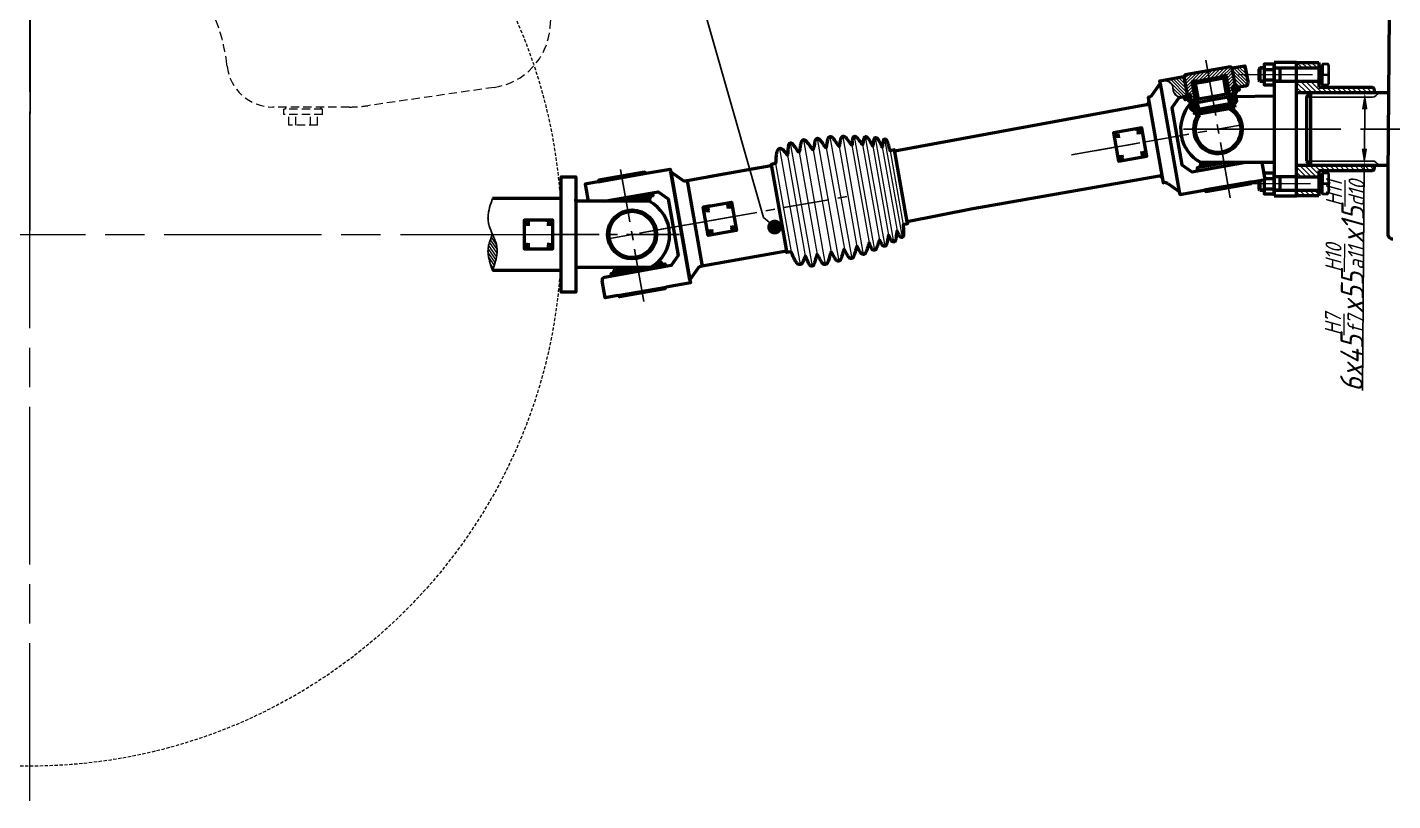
# Model space of a CAD drawing. Header units: millimetres. Extents: x 152 to 1341, y 163 to 1004.
# Drawn here: x 336.5 to 544.6, y 513 to 630.9 of the extents above; entities that cross this region are included whole.
import ezdxf

# ---------------------------------------------------------------- set-up
doc = ezdxf.new("R2010")
doc.units = ezdxf.units.MM
for name, pattern in [('ACAD_ISO08W100', [36, 24, -3, 6, -3]), ('HIDDEN', [1.905, 1.27, -0.635]), ('HIDDENX2', [0.75, 0.5, -0.25])]:
    doc.linetypes.add(name, pattern=pattern)
doc.layers.get('Defpoints').update_dxf_attribs({"lineweight": 35})
for name, color, linetype, lineweight in [('中心线', 1, 'ACAD_ISO08W100', 35), ('剖面线', 6, 'Continuous', 35), ('尺寸', 4, 'Continuous', 25), ('粗实线', 7, 'Continuous', 50), ('细实线', 7, 'Continuous', 20), ('虚线', 8, 'HIDDENX2', 35)]:
    doc.layers.add(name, color=color, linetype=linetype, lineweight=lineweight)
doc.layers.add('尺寸标注', color=4, linetype='Continuous')
doc.styles.get("Standard").update_dxf_attribs({"font": 'arial.ttf'})
doc.styles.add('工程字-35', font='gbeitc.shx', dxfattribs={"height": 3.5, "bigfont": 'gbcbig.shx'})
doc.dimstyles.new('ISO-25', dxfattribs={"dimtxt": 2.5, "dimasz": 2.5, "dimexe": 1.25, "dimexo": 0.625, "dimtad": 1, "dimtxsty": 'Standard', "dimcen": 2.5, "dimadec": 0, "dimazin": 0, "dimtfac": 1, "dimtmove": 0, "dimatfit": 3, "dimfxl": 1, "dimarcsym": 0})
pattern_1 = [(135, (-244.8908, 404.60866), (-0.24695704, -0.24695704), [])]
pattern_2 = [(45, (-244.8908, 404.60866), (-0.098782817, 0.098782817), [])]

# ---------------------------------------------------------------- blocks, each defined once
blk = doc.blocks.new('*D10')
at = {"layer": 'Defpoints', "color": 0, "transparency": 16777216}
for p in [(1172.6, 894.88), (336.93, 599.31), (1172.43, 598.81)]:
    blk.add_point(p, dxfattribs=at)
at = {"layer": '尺寸', "color": 0, "lineweight": -2, "transparency": 16777216}
for p, q in [((336.93, 599.93), (337.1, 896.63)), ((339.6, 895.38), (1170.1, 894.88)), ((1172.43, 599.43), (1172.6, 896.13))]:
    blk.add_line(p, q, dxfattribs=at)
at = {"layer": '尺寸', "color": 0, "transparency": 16777216}
for points in [[(339.6, 895.79), (339.6, 894.96), (337.1, 895.38)], [(1170.1, 895.3), (1170.1, 894.46), (1172.6, 894.88)]]:
    blk.add_solid(points, dxfattribs=at)
at = {"layer": '尺寸', "color": 0, "lineweight": 20, "transparency": 16777216, "insert": (754.85, 897), "char_height": 2.5, "attachment_point": 5, "rotation": 359.9657}
blk.add_mtext('{\\Fgbeitc,gbcbig|c134;4178}', dxfattribs=at)
blk = doc.blocks.new('*D8')
at = {"layer": 'Defpoints', "color": 0, "transparency": 16777216}
for p in [(543.99, 620.86), (540.31, 609.89), (543.9, 609.86)]:
    blk.add_point(p, dxfattribs=at)
at = {"layer": '尺寸标注', "color": 0, "lineweight": -2, "transparency": 16777216}
for p, q in [((543.36, 620.86), (539.14, 620.89)), ((540.37, 618.38), (540.32, 612.39)), ((543.28, 609.87), (539.06, 609.9)), ((540.31, 609.89), (540.04, 575.51))]:
    blk.add_line(p, q, dxfattribs=at)
at = {"layer": '尺寸标注', "color": 0, "transparency": 16777216}
for points in [[(539.95, 618.39), (540.79, 618.38), (540.39, 620.88)], [(539.91, 612.39), (540.74, 612.38), (540.31, 609.89)]]:
    blk.add_solid(points, dxfattribs=at)
at = {"layer": '尺寸标注', "color": 0, "lineweight": 20, "transparency": 16777216, "insert": (537.29, 591.47), "char_height": 3.5, "width": 2.8632, "attachment_point": 5, "rotation": 89.5649, "style": '工程字-35'}
blk.add_mtext('6x45{\\H0.7x;\\SH7/f7;}x55{\\H0.7x;\\SH10/a11;}x15{\\H0.7x;\\SH11/d10;}', dxfattribs=at)

msp = doc.modelspace()

# ---------------------------------------------------------------- hatches: boundary and pattern name
at = {"layer": '剖面线', "lineweight": 20}
h = msp.add_hatch(dxfattribs=at)
h.set_pattern_fill('ANSI31', color=256, scale=0.11)
h.set_pattern_definition([(45, (-244.8908, 404.60866), (-0.24695704, 0.24695704), [])])
h.paths.add_polyline_path([(516.451, 624.241), (519.918, 624.855), (520.172, 624.678), (520.67, 621.859), (520.234, 621.782), (520.349, 621.131), (520.785, 621.208), (520.824, 620.992), (520.642, 620.737), (519.884, 620.603, -0.4019211), (519.759, 620.699), (519.664, 621.236), (519.664, 621.236), (519.299, 623.292), (519.261, 623.508), (518.719, 623.412), (518.738, 623.307), (516.682, 622.943), (516.681, 622.942)])
h.paths.add_polyline_path([(515.211, 624.024), (516.449, 624.241), (516.679, 622.942), (515.674, 622.764)])
h.paths.add_polyline_path([(513.049, 623.644), (515.211, 624.024), (515.674, 622.764), (514.621, 622.578), (514.602, 622.688), (514.06, 622.593), (514.098, 622.377), (514.118, 622.267), (514.118, 622.267), (514.203, 621.784)])
h.paths.add_polyline_path([(512.809, 623.379), (512.986, 623.633), (513.049, 623.644), (514.203, 621.784), (514.501, 620.1), (514.559, 619.779, -0.4123383), (514.463, 619.649), (513.71, 619.515), (513.456, 619.693), (513.417, 619.911), (513.849, 619.985), (513.775, 620.421), (513.777, 620.421), (513.739, 620.637), (513.303, 620.56)])
h = msp.add_hatch(dxfattribs=at)
h.set_pattern_fill('ANSI31', color=256, scale=0.11, angle=90)
h.set_pattern_definition(pattern_1)
h.paths.add_polyline_path([(520.172, 624.678), (522.123, 625.018), (522.583, 622.42, -0.4100198), (522.22, 621.911), (521.14, 621.718), (521.14, 621.72), (520.709, 621.644)])
h = msp.add_hatch(dxfattribs=at)
h.set_pattern_fill('ANSI31', color=256, scale=0.169283, angle=90)
h.set_pattern_definition([(135, (-365.61495, 576.30623), (-0.38005085, -0.38005085), [])])
h.paths.add_polyline_path([(533.366, 625.514), (529.981, 625.514), (529.981, 624.668), (533.366, 624.668)])
h.paths.add_polyline_path([(541.831, 621.382, 0.4142136), (541.492, 621.721), (533.366, 621.721), (533.366, 622.637), (529.981, 622.637), (529.981, 620.858), (541.831, 620.858)])
h.paths.add_polyline_path([(533.366, 609.013), (541.492, 609.013, 0.4142136), (541.831, 609.351), (541.831, 609.857), (532.639, 609.857), (529.981, 609.857), (529.981, 608.078), (533.366, 608.078)])
h.paths.add_polyline_path([(533.366, 606.047), (529.981, 606.047), (529.981, 605.201), (533.366, 605.201)])
h = msp.add_hatch(dxfattribs=at)
h.set_pattern_fill('ANSI31', color=256, scale=0.11, angle=90)
h.set_pattern_definition(pattern_1)
h.paths.add_polyline_path([(512.809, 623.379), (513.303, 620.56), (513.303, 620.56), (513.337, 620.365), (513.311, 620.339), (512.91, 620.268), (512.91, 620.265), (512.489, 620.192), (511.191, 621.26), (511.179, 621.337), (511.146, 621.596), (511.126, 621.72), (511.102, 621.84), (511.069, 621.955), (511.021, 622.061), (510.963, 622.161), (510.891, 622.247), (510.81, 622.329), (510.719, 622.406), (510.618, 622.473), (510.508, 622.535), (510.393, 622.593), (510.273, 622.645), (510.024, 622.746), (509.764, 622.84)])
h.paths.add_polyline_path([(511.356, 620.761), (511.299, 620.862), (511.256, 620.972), (511.222, 621.087), (511.198, 621.212), (511.191, 621.26), (512.489, 620.192), (512.294, 620.158), (512.047, 620.268), (511.927, 620.32), (511.812, 620.383), (511.702, 620.445), (511.601, 620.512), (511.505, 620.589), (511.424, 620.67)])
h = msp.add_hatch(dxfattribs=at)
h.set_pattern_fill('ANSI31', color=256, scale=0.044)
h.set_pattern_definition(pattern_2)
h.paths.add_polyline_path([(512.924, 620.268), (513, 619.839), (513.849, 619.985), (513.775, 620.421)])
h = msp.add_hatch(dxfattribs=at)
h.set_pattern_fill('ANSI31', color=256, scale=0.044)
h.set_pattern_definition(pattern_2)
h.paths.add_polyline_path([(520.272, 621.567), (520.545, 621.615), (520.548, 621.613), (521.14, 621.718), (521.217, 621.284), (520.349, 621.131)])
h = msp.add_hatch(dxfattribs=at)
h.set_pattern_fill('ANSI31', color=256, scale=0.11, angle=80)
h.set_pattern_definition([(125, (-195.1753, 511.8149), (-0.28608885, -0.20032157), [])])
h.paths.add_polyline_path([(406.773, 596.264), (406.796, 596.09), (406.829, 595.914), (406.899, 595.566), (406.987, 595.214), (407.091, 594.865), (407.199, 594.51), (407.44, 593.805), (407.681, 594.512), (407.792, 594.863), (407.893, 595.215), (407.979, 595.565), (408.055, 595.912), (408.107, 596.263), (408.123, 596.435), (408.134, 596.608), (408.14, 596.783), (408.136, 596.954), (408.128, 597.126), (408.113, 597.294), (408.085, 597.464), (408.052, 597.635), (408.013, 597.803), (407.965, 597.972), (407.912, 598.137), (407.854, 598.308), (407.728, 598.642), (407.587, 598.973), (407.441, 599.306), (407.295, 598.971), (407.154, 598.641), (407.027, 598.308), (406.968, 598.138), (406.914, 597.972), (406.864, 597.801), (406.825, 597.633), (406.795, 597.463), (406.77, 597.292), (406.75, 597.125), (406.744, 596.951), (406.738, 596.782), (406.755, 596.438)])

# ---------------------------------------------------------------- linework, layer by layer
at = {"layer": '中心线', "lineweight": 20}
for p, q in [((336.926, 513.045), (336.926, 687.402)), ((521.114, 623.652), (532.411, 623.652)), ((521.195, 607.06), (532.129, 607.06)), ((249.38, 599.305), (421.341, 599.305))]:
    msp.add_line(p, q, dxfattribs=at)
at = {"layer": '中心线', "lineweight": 25}
for points in [[(516.169, 625.838), (517.655, 617.425)], [(514.257, 622.741), (514.774, 619.808)], [(519.026, 623.585), (519.544, 620.646)], [(517.895, 616.049), (518.139, 614.674)], [(513.561, 614.573), (506.683, 613.36)], [(512.742, 615.359), (651.081, 615.359)], [(516.313, 615.057), (514.937, 614.817)], [(521.701, 616.011), (517.689, 615.302)], [(521.936, 615.359), (523.331, 615.359)], [(502.556, 612.632), (495.677, 611.419)], [(506.103, 613.267), (499.225, 612.055)], [(505.307, 613.121), (503.931, 612.876)], [(518.384, 613.298), (519.865, 604.885)], [(426.955, 609.189), (428.359, 601.208)], [(458.7, 604.6), (451.821, 603.388)], [(461.451, 605.085), (460.075, 604.84)], [(444.468, 602.085), (437.589, 600.873)], [(447.694, 602.659), (440.815, 601.446)], [(442.783, 601.793), (441.407, 601.548)], [(450.445, 603.143), (449.069, 602.904)], [(429.026, 599.367), (425.013, 598.658)], [(428.604, 599.832), (428.848, 598.457)], [(436.688, 600.718), (429.809, 599.505)], [(431.777, 599.852), (430.401, 599.607)], [(440.032, 601.304), (433.153, 600.091)], [(439.439, 601.202), (438.064, 600.962)], [(423.666, 599.305), (416.682, 599.305)], [(426.461, 599.305), (425.066, 599.305)], [(435.928, 599.305), (427.861, 599.305)], [(429.088, 597.081), (430.497, 589.095)]]:
    msp.add_lwpolyline(points, dxfattribs=at)
at = {"layer": '剖面线', "lineweight": 25}
for points in [[(517.197, 624.373), (517.195, 624.376)], [(518.036, 624.522), (518.034, 624.524)], [(519.295, 624.745), (519.295, 624.745)], [(522.126, 625.002), (522.128, 625.004)], [(512.819, 623.321), (512.818, 623.321)], [(512.924, 622.722), (512.924, 622.722)], [(513.418, 623.709), (513.418, 623.709)], [(514.258, 623.856), (514.257, 623.858)], [(514.976, 622.641), (514.975, 622.641)], [(515.518, 624.078), (515.517, 624.079)], [(515.814, 622.789), (515.814, 622.789)], [(516.356, 624.227), (516.358, 624.225)], [(516.472, 624.112), (516.475, 624.109)], [(516.581, 623.508), (516.578, 623.512)], [(517.496, 623.087), (517.497, 623.086)], [(517.914, 623.158), (517.912, 623.16)], [(518.336, 623.235), (518.335, 623.235)], [(520.311, 623.882), (520.312, 623.884)], [(520.416, 623.292), (520.417, 623.293)], [(522.333, 623.829), (522.334, 623.829)], [(513.135, 621.519), (513.135, 621.519)], [(513.557, 620.603), (513.555, 620.605)], [(513.783, 620.377), (513.782, 620.378)], [(514.175, 621.965), (514.17, 621.97)], [(514.281, 621.365), (514.276, 621.37)], [(514.386, 620.766), (514.382, 620.77)], [(519.28, 620.872), (519.366, 620.958)], [(519.515, 620.714), (519.529, 620.728), (519.716, 620.915)], [(519.597, 620.397), (519.812, 620.618)], [(519.626, 621.451), (519.625, 621.452)], [(519.649, 620.057), (519.855, 620.263)], [(519.732, 620.852), (519.731, 620.853)], [(519.913, 620.273), (520.105, 620.086)], [(519.966, 620.618), (519.966, 620.618)], [(519.99, 620.397), (520.263, 620.67)], [(520.061, 620.076), (520.335, 620.349)], [(520.248, 620.335), (520.546, 620.038)], [(520.272, 621.787), (520.271, 621.789)], [(520.335, 619.951), (520.526, 620.143), (520.713, 620.335)], [(520.383, 620.69), (520.381, 620.691)], [(520.435, 620.45), (520.651, 620.666)], [(520.548, 621.613), (520.546, 621.615)], [(520.594, 621.174), (520.594, 621.174)], [(520.622, 622.118), (520.624, 622.12)], [(521.207, 621.351), (521.204, 621.354)], [(513.706, 619.96), (513.705, 619.961)], [(513.748, 619.295), (514.026, 619.573)], [(513.868, 618.624), (514.06, 618.81), (514.247, 619.002)], [(513.974, 618.331), (514.118, 618.475), (514.309, 618.667)], [(514.017, 619.06), (514.285, 618.787)], [(514.098, 618.58), (514.29, 618.389), (514.482, 618.197)], [(514.228, 618.154), (514.161, 618.221)], [(514.204, 619.266), (514.391, 619.079)], [(514.947, 620.1), (514.76, 619.908), (514.233, 619.386)], [(514.309, 619.06), (514.578, 619.333)], [(514.491, 620.167), (514.489, 620.17)], [(514.539, 619.328), (514.932, 618.935)], [(514.851, 618.125), (514.544, 618.432)], [(514.712, 619.467), (514.813, 619.568)], [(514.712, 619.074), (514.875, 619.237)], [(514.745, 618.71), (514.937, 618.902)], [(514.745, 618.724), (514.774, 618.695)], [(519.63, 620.162), (519.841, 619.951)], [(519.707, 619.721), (519.841, 619.855)], [(519.712, 619.683), (519.812, 619.587)], [(520.296, 618.902), (520.028, 619.175)], [(520.292, 619.204), (520.085, 619.41)], [(520.526, 619.266), (520.335, 619.453)], [(520.359, 619.832), (520.627, 619.558)], [(520.392, 619.616), (520.584, 619.808), (520.776, 619.999)], [(520.651, 619.438), (520.589, 619.501)], [(514.765, 617.914), (514.64, 618.039)], [(438.765, 607.787), (438.763, 607.788)], [(443.802, 608.675), (443.801, 608.675)], [(444.645, 608.823), (444.645, 608.824)], [(445.485, 608.971), (445.484, 608.972)], [(445.663, 609.001), (445.662, 609.002)], [(446.324, 609.119), (446.323, 609.121)], [(437.086, 607.49), (437.086, 607.491)], [(437.926, 607.638), (437.924, 607.64)], [(407.758, 598.563), (407.758, 598.563)], [(407.882, 598.224), (407.883, 598.225)], [(408.077, 597.508), (408.078, 597.509)], [(406.743, 597), (406.746, 597.002)], [(406.746, 596.576), (406.748, 596.578)], [(406.933, 595.428), (406.933, 595.429)], [(407.903, 595.255), (407.905, 595.257)], [(408.023, 595.765), (408.024, 595.766)], [(408.128, 597.118), (408.132, 597.12)], [(408.137, 596.698), (408.14, 596.7)], [(443.442, 595.205), (443.441, 595.206)], [(444.281, 595.354), (444.28, 595.355)], [(445.12, 595.502), (445.119, 595.503)], [(407.133, 594.716), (407.136, 594.718)], [(407.747, 594.72), (407.747, 594.72)]]:
    msp.add_lwpolyline(points, dxfattribs=at)
at = {"layer": '尺寸', "lineweight": 25}
msp.add_lwpolyline([(449.583, 601.16), (448.715, 601.89), (379.539, 844.293), (372.296, 844.293)], dxfattribs=at)
at = {"layer": '尺寸', "lineweight": 0, "transparency": 33554559}
for points in [[(450.057, 601.496), (450.431, 600.43), (449.8, 601.357)], [(450.353, 601.555), (450.057, 601.496), (450.431, 600.43)], [(450.431, 600.43), (450.629, 601.555), (450.353, 601.555)], [(450.925, 601.456), (450.431, 600.43), (450.629, 601.555)], [(451.162, 601.298), (450.925, 601.456), (450.431, 600.43)], [(450.431, 600.43), (449.326, 600.627), (449.307, 600.331)], [(449.307, 600.331), (449.366, 600.055), (450.431, 600.43)], [(449.405, 600.904), (450.431, 600.43), (449.326, 600.627)], [(449.366, 600.055), (450.431, 600.43), (449.504, 599.779)], [(449.583, 601.16), (449.405, 600.904), (450.431, 600.43)], [(450.431, 600.43), (449.504, 599.779), (449.701, 599.562)], [(450.431, 600.43), (449.8, 601.357), (449.583, 601.16)], [(449.701, 599.562), (449.958, 599.404), (450.431, 600.43)], [(449.958, 599.404), (450.431, 600.43), (450.234, 599.325)], [(450.431, 600.43), (450.234, 599.325), (450.53, 599.305)], [(450.431, 600.43), (451.359, 601.081), (451.162, 601.298)], [(451.497, 600.825), (450.431, 600.43), (451.359, 601.081)], [(451.576, 600.529), (451.497, 600.825), (450.431, 600.43)], [(450.431, 600.43), (451.556, 600.233), (451.576, 600.529)], [(451.3, 599.7), (451.458, 599.956), (450.431, 600.43)], [(451.458, 599.956), (450.431, 600.43), (451.556, 600.233)], [(450.53, 599.305), (450.826, 599.364), (450.431, 600.43)], [(450.826, 599.364), (450.431, 600.43), (451.083, 599.502)], [(450.431, 600.43), (451.083, 599.502), (451.3, 599.7)]]:
    msp.add_solid(points, dxfattribs=at)
at = {"layer": '粗实线', "lineweight": 50}
for p, q in [((524.394, 624.668), (524.225, 624.499)), ((524.225, 624.499), (524.225, 622.806)), ((525.023, 624.668), (524.394, 624.668)), ((524.394, 624.668), (524.394, 622.637)), ((526.595, 625.514), (526.595, 609.051)), ((529.981, 625.514), (526.595, 625.514)), ((526.595, 624.668), (529.981, 624.668)), ((526.595, 624.668), (526.595, 622.637)), ((527.441, 624.668), (527.441, 622.637)), ((529.981, 605.201), (529.981, 625.514)), ((529.981, 625.514), (533.366, 625.514)), ((529.981, 624.668), (533.366, 624.668)), ((533.366, 625.514), (533.366, 621.721)), ((524.394, 622.637), (524.225, 622.806)), ((524.394, 622.637), (525.023, 622.637)), ((526.595, 622.637), (529.981, 622.637)), ((529.981, 622.637), (533.366, 622.637)), ((533.804, 622.225), (533.804, 622.343)), ((533.804, 622.225), (533.804, 622.343)), ((522.223, 621.912), (521.14, 621.721)), ((541.831, 620.858), (529.981, 620.858)), ((533.366, 621.721), (541.492, 621.721)), ((533.901, 622.225), (533.804, 622.225)), ((533.901, 622.225), (533.804, 622.225)), ((541.831, 621.382), (541.831, 620.858)), ((514.496, 617.598), (520.57, 618.633)), ((529.981, 609.857), (541.831, 609.857)), ((541.831, 609.857), (541.831, 609.351)), ((526.595, 609.051), (526.595, 605.201)), ((529.981, 608.078), (526.595, 608.078)), ((526.595, 608.078), (526.595, 606.047)), ((527.441, 608.078), (527.441, 606.047)), ((529.981, 608.078), (533.366, 608.078)), ((533.366, 609.013), (533.366, 605.201)), ((541.492, 609.013), (533.366, 609.013)), ((524.225, 607.52), (524.225, 606.216)), ((524.394, 606.047), (524.225, 606.216)), ((524.394, 607.55), (524.394, 606.047)), ((524.394, 606.047), (525.023, 606.047)), ((526.595, 606.047), (529.981, 606.047)), ((529.981, 606.047), (533.366, 606.047)), ((533.804, 605.635), (533.804, 605.753)), ((533.804, 605.635), (533.804, 605.753)), ((533.901, 605.635), (533.804, 605.635)), ((533.901, 605.635), (533.804, 605.635)), ((526.595, 605.201), (529.981, 605.201)), ((533.366, 605.201), (529.981, 605.201))]:
    msp.add_line(p, q, dxfattribs=at)
for points in [[(544.077, 632.814), (543.891, 608.303)], [(521.14, 621.72), (521.217, 621.284), (520.349, 621.131), (520.234, 621.782), (520.67, 621.859), (520.709, 621.643), (520.172, 624.678), (519.918, 624.855), (516.452, 624.242), (512.986, 623.633), (512.809, 623.379), (513.341, 620.344), (513.303, 620.56), (513.739, 620.637)], [(520.172, 624.678), (522.123, 625.018), (522.583, 622.42)], [(526.595, 623.652), (526.595, 625.224), (525.023, 625.224), (525.023, 622.08), (526.595, 622.08), (526.595, 625.224)], [(525.023, 625.224), (525.023, 624.44), (526.595, 624.44)], [(507.982, 620.555), (509.199, 622.295), (509.123, 622.727), (512.809, 623.379)], [(509.199, 622.295), (512.104, 605.83)], [(514.554, 622.343), (514.932, 620.177), (514.554, 622.343), (514.118, 622.267), (514.501, 620.1)], [(518.629, 623.287), (518.887, 623.11), (516.72, 622.727), (514.554, 622.343), (514.731, 622.597), (514.554, 622.343), (516.72, 622.727)], [(519.227, 621.159), (519.664, 621.236), (519.299, 623.292), (519.261, 623.508), (518.719, 623.412), (518.738, 623.307), (516.682, 622.943), (514.621, 622.578), (516.682, 622.943)], [(518.887, 623.11), (519.266, 620.944), (518.887, 623.11), (519.318, 623.187)], [(525.023, 622.868), (526.595, 622.868)], [(507.411, 620.191), (507.34, 620.177), (509.631, 607.181), (509.707, 607.191)], [(513.341, 620.344), (513.303, 620.56), (513.739, 620.637), (513.849, 619.985), (512.986, 619.836), (512.91, 620.268), (513.777, 620.421), (513.739, 620.637), (513.777, 620.421), (512.924, 620.268), (512.042, 620.114), (510.973, 618.585), (511.735, 614.252), (512.497, 609.919), (514.026, 608.85), (522.262, 610.302)], [(513.001, 619.836), (512.924, 620.268), (512.962, 620.052)], [(514.506, 619.098), (514.242, 619.05), (514.352, 618.398), (514.247, 618.379), (514.137, 618.36), (513.983, 619.228), (514.851, 619.381), (515.024, 618.408), (517.406, 618.825), (519.788, 619.247), (519.616, 620.22), (520.483, 620.373), (520.637, 619.51), (520.675, 619.29), (520.349, 619.232)], [(514.559, 619.779), (514.424, 620.536)], [(514.463, 620.32), (514.894, 620.392)], [(514.827, 620.157), (514.932, 620.177), (514.611, 620.119)], [(514.865, 619.942), (514.971, 619.961), (514.932, 620.177)], [(519.376, 620.963), (519.266, 620.944), (519.592, 621.001)], [(519.414, 620.742), (519.304, 620.723), (519.266, 620.944)], [(519.577, 620.44), (519.539, 620.656)], [(520.067, 620.076), (520.306, 620.119), (520.421, 619.472), (520.526, 619.491), (520.637, 619.51), (520.483, 620.373), (519.616, 620.22), (519.654, 620.004)], [(519.76, 620.694), (519.625, 621.452)], [(519.707, 620.349), (520.359, 620.464)], [(520.661, 620.627), (520.68, 620.522), (520.852, 619.544), (520.699, 620.412), (520.852, 619.544), (519.769, 619.356)], [(521.217, 621.284), (521.14, 621.72), (520.272, 621.567), (520.234, 621.782)], [(520.785, 621.208), (520.824, 620.992), (520.642, 620.737)], [(520.713, 620.335), (526.595, 620.421)], [(543.987, 620.858), (532.136, 620.858)], [(507.105, 619.029), (468.75, 611.992)], [(513.418, 619.908), (513.456, 619.693), (513.71, 619.515)], [(513.729, 619.405), (513.748, 619.299), (513.921, 618.322), (513.768, 619.189), (513.921, 618.322), (514.678, 618.456)], [(513.921, 618.322), (515.004, 618.513), (515.024, 618.408), (514.808, 618.369), (514.884, 617.933)], [(514.501, 618.202), (514.175, 618.144), (514.137, 618.36), (513.983, 619.228), (514.851, 619.381), (514.889, 619.165)], [(514.726, 619.472), (514.074, 619.357)], [(514.496, 617.598), (514.448, 617.857), (517.483, 618.393), (520.517, 618.93), (520.57, 618.633)], [(514.63, 618.115), (514.669, 617.895)], [(514.966, 618.734), (514.75, 618.695), (514.726, 618.83)], [(514.813, 619.597), (514.774, 619.812)], [(519.72, 619.565), (519.941, 619.603), (519.914, 619.752)], [(519.769, 619.357), (519.788, 619.247), (520.004, 619.285), (520.081, 618.854)], [(520.263, 619.108), (520.301, 618.892)], [(470.646, 601.221), (468.718, 612.174), (468.028, 612.054), (468.009, 612.126), (467.989, 612.189), (467.956, 612.323), (467.884, 612.582), (467.812, 612.826), (467.779, 612.941), (467.745, 613.047), (467.711, 613.152), (467.678, 613.248), (467.644, 613.339), (467.616, 613.421), (467.582, 613.497), (467.548, 613.564), (467.515, 613.627), (467.472, 613.689), (467.448, 613.718), (467.409, 613.747), (467.366, 613.775), (467.338, 613.79), (467.299, 613.799), (467.266, 613.804), (467.222, 613.804), (467.184, 613.794), (467.146, 613.78), (467.112, 613.766), (467.083, 613.747), (467.045, 613.703), (467.016, 613.66), (466.997, 613.622), (466.968, 613.55), (466.949, 613.468), (466.935, 613.387), (466.92, 613.301), (466.911, 613.205), (466.887, 613.004), (466.863, 612.797), (466.849, 612.702), (466.834, 612.615), (466.791, 612.687), (466.743, 612.773), (466.695, 612.86), (466.647, 612.956), (466.446, 613.353), (466.345, 613.54), (466.297, 613.631), (466.249, 613.713), (466.197, 613.785), (466.149, 613.857), (466.096, 613.919), (466.062, 613.948), (466.029, 613.977), (465.981, 614.001), (465.928, 614.025), (465.895, 614.034), (465.856, 614.034), (465.818, 614.034), (465.78, 614.029), (465.741, 614.015), (465.708, 613.996), (465.679, 613.977), (465.655, 613.953), (465.617, 613.909), (465.593, 613.871), (465.559, 613.79), (465.53, 613.708), (465.511, 613.627), (465.497, 613.536), (465.473, 613.344), (465.449, 613.143), (465.425, 612.946), (465.411, 612.855), (465.396, 612.773), (465.353, 612.841), (465.3, 612.917), (465.252, 613.004), (465.2, 613.095), (464.979, 613.478), (464.869, 613.665), (464.816, 613.751), (464.763, 613.833), (464.706, 613.909), (464.653, 613.981), (464.596, 614.044), (464.529, 614.101), (464.49, 614.125), (464.442, 614.149), (464.385, 614.164), (464.318, 614.173), (464.246, 614.159), (464.212, 614.144), (464.179, 614.13), (464.126, 614.087), (464.088, 614.044), (464.064, 614.001), (464.044, 613.962), (464.011, 613.881), (463.987, 613.799), (463.972, 613.708), (463.939, 613.521), (463.91, 613.334), (463.896, 613.243), (463.877, 613.157), (463.862, 613.08), (463.843, 613.013), (463.795, 613.056), (463.742, 613.114), (463.69, 613.176), (463.627, 613.248), (463.503, 613.406), (463.373, 613.574), (463.244, 613.742), (463.114, 613.9), (463.052, 613.972), (462.985, 614.034), (462.918, 614.096), (462.851, 614.144), (462.812, 614.168), (462.769, 614.188), (462.717, 614.207), (462.659, 614.216), (462.597, 614.216), (462.53, 614.197), (462.467, 614.168), (462.419, 614.125), (462.376, 614.077), (462.347, 614.029), (462.328, 613.981), (462.314, 613.938), (462.29, 613.842), (462.276, 613.742), (462.266, 613.636), (462.256, 613.531), (462.247, 613.301), (462.237, 613.085), (462.228, 612.984), (462.218, 612.893), (462.161, 612.96), (462.093, 613.037), (462.026, 613.123), (461.954, 613.219), (461.801, 613.421), (461.648, 613.631), (461.489, 613.828), (461.413, 613.914), (461.331, 614.001), (461.255, 614.077), (461.168, 614.14), (461.077, 614.197), (461.024, 614.216), (460.967, 614.231), (460.905, 614.24), (460.838, 614.235), (460.766, 614.216), (460.703, 614.183), (460.651, 614.14), (460.612, 614.096), (460.579, 614.048), (460.555, 614.001), (460.512, 613.905), (460.483, 613.799), (460.454, 613.689), (460.43, 613.574), (460.392, 613.339), (460.358, 613.104), (460.339, 612.994), (460.325, 612.888), (460.305, 612.797), (460.286, 612.721), (460.257, 612.749), (460.229, 612.783), (460.166, 612.855), (460.095, 612.941), (460.023, 613.037), (459.946, 613.143), (459.869, 613.253), (459.711, 613.483), (459.553, 613.703), (459.471, 613.804), (459.395, 613.9), (459.313, 613.986), (459.232, 614.063), (459.141, 614.13), (459.088, 614.159), (459.03, 614.178), (458.968, 614.192), (458.891, 614.197), (458.819, 614.178), (458.748, 614.149), (458.69, 614.101), (458.647, 614.053), (458.609, 614.001), (458.585, 613.953), (458.537, 613.842), (458.503, 613.727), (458.474, 613.603), (458.45, 613.468), (458.402, 613.195), (458.359, 612.927), (458.34, 612.797), (458.316, 612.682), (458.292, 612.582), (458.278, 612.539), (458.268, 612.5), (458.239, 612.529), (458.211, 612.558), (458.148, 612.625), (458.081, 612.711), (458.009, 612.807), (457.933, 612.908), (457.856, 613.018), (457.703, 613.243), (457.544, 613.459), (457.468, 613.555), (457.386, 613.651), (457.309, 613.732), (457.223, 613.804), (457.18, 613.838), (457.127, 613.866), (457.075, 613.89), (457.007, 613.905), (456.936, 613.909), (456.897, 613.905), (456.859, 613.89), (456.821, 613.876), (456.787, 613.857), (456.729, 613.814), (456.686, 613.766), (456.653, 613.718), (456.6, 613.612), (456.566, 613.507), (456.533, 613.387), (456.509, 613.262), (456.485, 613.133), (456.442, 612.864), (456.399, 612.606), (456.375, 612.486), (456.351, 612.376), (456.327, 612.284), (456.312, 612.241), (456.298, 612.213), (456.269, 612.237), (456.241, 612.265), (456.202, 612.304), (456.169, 612.347), (456.087, 612.438), (456.006, 612.548), (455.919, 612.663), (455.828, 612.788), (455.646, 613.037), (455.555, 613.162), (455.464, 613.277), (455.373, 613.387), (455.282, 613.483), (455.191, 613.569), (455.143, 613.607), (455.09, 613.641), (455.033, 613.67), (454.97, 613.694), (454.894, 613.708), (454.855, 613.708), (454.812, 613.703), (454.774, 613.694), (454.735, 613.679), (454.668, 613.641), (454.616, 613.593), (454.572, 613.545), (454.539, 613.492), (454.51, 613.44), (454.467, 613.329), (454.429, 613.21), (454.4, 613.08), (454.371, 612.946), (454.347, 612.802), (454.299, 612.519), (454.275, 612.376), (454.251, 612.241), (454.227, 612.117), (454.203, 612.006), (454.189, 611.959), (454.175, 611.911), (454.16, 611.872), (454.146, 611.839), (454.122, 611.863), (454.088, 611.896), (454.026, 611.968), (453.954, 612.054), (453.877, 612.155), (453.796, 612.265), (453.714, 612.38), (453.551, 612.61), (453.47, 612.725), (453.393, 612.831), (453.312, 612.932), (453.235, 613.018), (453.158, 613.099), (453.115, 613.133), (453.067, 613.166), (453.014, 613.195), (452.952, 613.214), (452.914, 613.224), (452.875, 613.224), (452.832, 613.224), (452.789, 613.214), (452.751, 613.2), (452.717, 613.181), (452.66, 613.133), (452.621, 613.085), (452.588, 613.037), (452.55, 612.936), (452.521, 612.836), (452.502, 612.725), (452.487, 612.61), (452.478, 612.486), (452.468, 612.356), (452.454, 612.093), (452.439, 611.834), (452.434, 611.709), (452.42, 611.599), (452.41, 611.494), (452.396, 611.407), (452.363, 611.441), (452.324, 611.479), (452.248, 611.57), (452.166, 611.666), (452.08, 611.772), (451.902, 611.982), (451.816, 612.083), (451.725, 612.174), (451.634, 612.251), (451.538, 612.313), (451.49, 612.337), (451.437, 612.356), (451.385, 612.371), (451.327, 612.38), (451.274, 612.38), (451.217, 612.376), (451.159, 612.361), (451.107, 612.342), (451.059, 612.313), (451.016, 612.28), (450.977, 612.246), (450.944, 612.208), (450.886, 612.126), (450.838, 612.035), (450.8, 611.939), (450.762, 611.834), (450.733, 611.724), (450.709, 611.609), (450.685, 611.479), (450.666, 611.35), (450.651, 611.211), (450.632, 611.067), (450.623, 610.918), (450.608, 610.76), (450.589, 610.439), (450.584, 610.271), (450.579, 610.19), (450.579, 610.142), (450.579, 610.094), (449.889, 609.969), (452.221, 596.754)], [(505.321, 615.354), (506.405, 615.546), (502.071, 614.784), (502.834, 610.451), (507.167, 611.213), (506.405, 615.546)], [(519.726, 610.302), (514.817, 609.434), (514.894, 609.003)], [(515.254, 609.511), (515.215, 609.727), (518.46, 610.302)], [(515.215, 609.727), (515.393, 609.981), (517.195, 610.302)], [(515.373, 610.091), (515.335, 610.307)], [(515.349, 610.302), (526.595, 610.302)], [(523.244, 607.344), (515.877, 606.05), (516.131, 605.868), (519.601, 606.482), (523.067, 607.09), (523.244, 607.344), (525.176, 607.69), (524.721, 610.288)], [(532.136, 609.861), (543.903, 609.861)], [(420.119, 604.588), (420.119, 590.816), (420.119, 590.509), (417.919, 590.509), (417.919, 605.355), (417.919, 608.106), (419.017, 608.106), (420.119, 608.106), (420.119, 607.799)], [(420.119, 607.799), (420.119, 604.674)], [(423.47, 607.32), (430.838, 608.619), (430.584, 608.796), (427.113, 608.188), (423.647, 607.574), (423.47, 607.32), (421.538, 606.98), (421.994, 604.381)], [(430.838, 608.619), (434.533, 609.271), (434.61, 608.839), (437.515, 592.374), (434.61, 608.839), (436.35, 607.622)], [(447.835, 609.386), (437.084, 607.488), (439.375, 594.488), (439.303, 594.473)], [(449.927, 609.754), (440.405, 608.074)], [(509.018, 608.196), (480.664, 603.196), (470.646, 601.221)], [(526.595, 607.063), (526.595, 608.635), (525.023, 608.635), (525.023, 608.563)], [(525.023, 607.662), (525.023, 605.491), (526.595, 605.491), (526.595, 608.635)], [(525.023, 608.635), (525.023, 608.563)], [(525.148, 607.85), (526.595, 607.85)], [(543.891, 608.303), (543.891, 608.303), (543.891, 599.393)], [(424.453, 604.367), (432.688, 605.82), (434.217, 604.746), (434.979, 600.417), (435.741, 596.084), (434.672, 594.555), (424.491, 592.757)], [(426.988, 604.367), (431.897, 605.235), (431.82, 605.666)], [(437.084, 607.488), (437.007, 607.473)], [(510.364, 607.047), (512.104, 605.83), (512.181, 605.393), (515.877, 606.05)], [(525.023, 606.278), (526.595, 606.278)], [(417.922, 604.807), (407.438, 604.806)], [(431.279, 604.367), (420.119, 604.367), (420.119, 604.674)], [(431.461, 605.158), (431.499, 604.938), (428.254, 604.367)], [(431.499, 604.938), (431.322, 604.683), (429.519, 604.367)], [(431.341, 604.578), (431.389, 604.31)], [(440.631, 603.643), (439.547, 603.452), (443.881, 604.218), (444.643, 599.885), (440.31, 599.123), (439.547, 603.452)], [(415.534, 601.505), (416.634, 601.505), (412.234, 601.507), (412.237, 597.107), (416.637, 597.105), (416.634, 601.505)], [(470.646, 601.221), (470.707, 600.909), (470.017, 600.785), (470.022, 600.713), (470.027, 600.641), (470.036, 600.507), (470.06, 600.238), (470.075, 599.989), (470.084, 599.869), (470.089, 599.754), (470.094, 599.644), (470.094, 599.543), (470.094, 599.447), (470.094, 599.356), (470.089, 599.275), (470.084, 599.203), (470.07, 599.131), (470.051, 599.059), (470.036, 599.021), (470.012, 598.982), (469.979, 598.939), (469.96, 598.92), (469.931, 598.896), (469.892, 598.877), (469.854, 598.867), (469.816, 598.858), (469.777, 598.858), (469.739, 598.863), (469.706, 598.872), (469.653, 598.901), (469.614, 598.93), (469.581, 598.959), (469.533, 599.021), (469.485, 599.083), (469.447, 599.16), (469.404, 599.237), (469.356, 599.323), (469.265, 599.505), (469.173, 599.687), (469.13, 599.773), (469.087, 599.85), (469.068, 599.764), (469.054, 599.673), (469.039, 599.572), (469.025, 599.467), (468.972, 599.026), (468.943, 598.81), (468.929, 598.714), (468.91, 598.618), (468.891, 598.532), (468.867, 598.45), (468.833, 598.369), (468.814, 598.331), (468.79, 598.292), (468.761, 598.254), (468.713, 598.216), (468.689, 598.196), (468.656, 598.182), (468.617, 598.168), (468.579, 598.163), (468.536, 598.163), (468.498, 598.168), (468.464, 598.177), (468.435, 598.187), (468.387, 598.216), (468.349, 598.244), (468.287, 598.307), (468.239, 598.374), (468.191, 598.45), (468.143, 598.527), (468.052, 598.7), (467.961, 598.882), (467.874, 599.054), (467.831, 599.136), (467.788, 599.213), (467.769, 599.131), (467.75, 599.04), (467.731, 598.944), (467.711, 598.839), (467.64, 598.402), (467.596, 598.192), (467.577, 598.091), (467.553, 597.995), (467.529, 597.904), (467.5, 597.822), (467.472, 597.741), (467.429, 597.664), (467.4, 597.626), (467.361, 597.592), (467.314, 597.554), (467.256, 597.525), (467.184, 597.511), (467.146, 597.511), (467.107, 597.52), (467.045, 597.54), (466.997, 597.568), (466.954, 597.597), (466.92, 597.631), (466.868, 597.693), (466.815, 597.765), (466.767, 597.842), (466.676, 598.005), (466.58, 598.172), (466.537, 598.254), (466.494, 598.331), (466.451, 598.398), (466.412, 598.45), (466.384, 598.393), (466.35, 598.326), (466.321, 598.244), (466.288, 598.158), (466.225, 597.966), (466.158, 597.765), (466.096, 597.564), (466.029, 597.372), (465.991, 597.281), (465.952, 597.199), (465.914, 597.123), (465.866, 597.046), (465.837, 597.012), (465.804, 596.979), (465.76, 596.945), (465.713, 596.916), (465.65, 596.897), (465.583, 596.888), (465.516, 596.897), (465.454, 596.916), (465.401, 596.95), (465.353, 596.984), (465.319, 597.022), (465.291, 597.06), (465.238, 597.142), (465.19, 597.228), (465.142, 597.324), (465.099, 597.425), (465.008, 597.635), (464.922, 597.837), (464.883, 597.928), (464.845, 598.009), (464.811, 597.928), (464.778, 597.832), (464.739, 597.727), (464.706, 597.612), (464.634, 597.367), (464.557, 597.123), (464.476, 596.883), (464.433, 596.773), (464.389, 596.667), (464.342, 596.567), (464.284, 596.48), (464.217, 596.394), (464.174, 596.356), (464.126, 596.322), (464.068, 596.293), (464.001, 596.274), (463.929, 596.269), (463.857, 596.279), (463.8, 596.303), (463.747, 596.332), (463.699, 596.365), (463.656, 596.399), (463.584, 596.475), (463.522, 596.562), (463.46, 596.658), (463.397, 596.758), (463.277, 596.964), (463.167, 597.175), (463.114, 597.276), (463.062, 597.362), (463.014, 597.444), (462.966, 597.506), (462.951, 597.473), (462.932, 597.434), (462.899, 597.343), (462.865, 597.238), (462.832, 597.123), (462.793, 596.998), (462.76, 596.864), (462.688, 596.6), (462.616, 596.336), (462.573, 596.212), (462.534, 596.097), (462.486, 595.987), (462.434, 595.886), (462.371, 595.795), (462.333, 595.752), (462.285, 595.708), (462.232, 595.675), (462.165, 595.646), (462.089, 595.637), (462.012, 595.646), (461.94, 595.665), (461.882, 595.699), (461.83, 595.732), (461.787, 595.771), (461.71, 595.857), (461.638, 595.958), (461.566, 596.063), (461.499, 596.178), (461.36, 596.418), (461.231, 596.658), (461.163, 596.773), (461.106, 596.873), (461.048, 596.96), (461.02, 596.993), (460.996, 597.027), (460.981, 596.993), (460.962, 596.955), (460.929, 596.869), (460.895, 596.763), (460.857, 596.653), (460.823, 596.528), (460.79, 596.399), (460.718, 596.135), (460.641, 595.881), (460.603, 595.761), (460.564, 595.646), (460.516, 595.541), (460.464, 595.445), (460.43, 595.397), (460.392, 595.354), (460.349, 595.315), (460.291, 595.277), (460.224, 595.248), (460.186, 595.239), (460.147, 595.239), (460.109, 595.239), (460.066, 595.244), (459.999, 595.267), (459.941, 595.296), (459.893, 595.33), (459.812, 595.411), (459.74, 595.502), (459.673, 595.598), (459.606, 595.708), (459.538, 595.819), (459.404, 596.058), (459.275, 596.289), (459.213, 596.394), (459.15, 596.49), (459.097, 596.567), (459.069, 596.6), (459.05, 596.624), (459.03, 596.591), (459.011, 596.552), (458.987, 596.504), (458.968, 596.456), (458.93, 596.341), (458.887, 596.212), (458.843, 596.068), (458.8, 595.924), (458.719, 595.627), (458.671, 595.478), (458.628, 595.339), (458.58, 595.205), (458.527, 595.081), (458.47, 594.97), (458.436, 594.918), (458.402, 594.865), (458.354, 594.822), (458.302, 594.774), (458.239, 594.74), (458.201, 594.726), (458.163, 594.716), (458.12, 594.711), (458.081, 594.711), (458.005, 594.726), (457.937, 594.75), (457.885, 594.783), (457.832, 594.817), (457.789, 594.86), (457.707, 594.946), (457.631, 595.047), (457.559, 595.157), (457.487, 595.277), (457.415, 595.402), (457.271, 595.656), (457.204, 595.776), (457.137, 595.895), (457.07, 596.006), (457.007, 596.102), (456.979, 596.145), (456.95, 596.178), (456.921, 596.212), (456.897, 596.236), (456.883, 596.207), (456.864, 596.169), (456.825, 596.078), (456.787, 595.967), (456.753, 595.848), (456.715, 595.718), (456.677, 595.584), (456.605, 595.311), (456.566, 595.176), (456.528, 595.047), (456.49, 594.927), (456.447, 594.817), (456.399, 594.716), (456.37, 594.668), (456.336, 594.625), (456.298, 594.577), (456.245, 594.534), (456.212, 594.515), (456.178, 594.501), (456.135, 594.491), (456.092, 594.486), (456.054, 594.486), (456.01, 594.491), (455.943, 594.515), (455.891, 594.548), (455.843, 594.582), (455.771, 594.664), (455.713, 594.75), (455.656, 594.846), (455.603, 594.946), (455.55, 595.061), (455.498, 595.176), (455.392, 595.421), (455.291, 595.661), (455.243, 595.771), (455.196, 595.876), (455.148, 595.967), (455.104, 596.044), (455.085, 596.001), (455.066, 595.953), (455.023, 595.843), (454.975, 595.723), (454.932, 595.593), (454.841, 595.335), (454.788, 595.215), (454.735, 595.1), (454.678, 594.994), (454.611, 594.903), (454.572, 594.865), (454.529, 594.826), (454.486, 594.793), (454.438, 594.769), (454.385, 594.745), (454.328, 594.731), (454.27, 594.726), (454.213, 594.726), (454.16, 594.735), (454.107, 594.75), (454.059, 594.769), (454.016, 594.793), (453.93, 594.85), (453.858, 594.922), (453.786, 594.999), (453.719, 595.081), (453.652, 595.176), (453.59, 595.277), (453.527, 595.387), (453.46, 595.507), (453.398, 595.632), (453.336, 595.761), (453.269, 595.895), (453.206, 596.039), (453.082, 596.332), (453.014, 596.485), (452.986, 596.562), (452.967, 596.61), (452.947, 596.658), (452.257, 596.538), (452.219, 596.753)], [(432.985, 595.259), (432.952, 595.442)], [(452.221, 596.754), (439.375, 594.488)], [(417.92, 593.807), (407.44, 593.805)], [(431.446, 594.248), (420.119, 594.248)], [(425.574, 592.949), (425.498, 593.38), (430.406, 594.248)], [(429.141, 594.248), (425.891, 593.673), (425.929, 593.457), (425.891, 593.673), (426.073, 593.932), (427.87, 594.248)], [(426.054, 594.037), (426.015, 594.248)], [(431.873, 594.507), (433.728, 594.833), (433.805, 594.401)], [(433.297, 594.756), (433.258, 594.972), (432.276, 594.799)], [(433.258, 594.972), (433.004, 595.154), (432.597, 595.082)], [(438.732, 594.114), (437.515, 592.374), (437.592, 591.942), (433.891, 591.286)], [(426.528, 589.991), (433.891, 591.286), (433.714, 591.032), (430.248, 590.423), (426.782, 589.809), (426.528, 589.991), (424.592, 589.646), (424.131, 592.249)]]:
    msp.add_lwpolyline(points, dxfattribs=at)
at = {"layer": '粗实线', "lineweight": 40}
for points in [[(533.366, 622.344), (533.804, 622.343), (533.813, 624.515), (533.815, 624.959), (533.372, 624.96)], [(533.366, 622.344), (533.804, 622.343), (533.813, 624.515), (533.815, 624.959), (533.366, 624.96)], [(533.912, 625.012), (533.901, 622.115), (533.922, 622.083), (534.765, 622.079), (534.885, 622.284), (534.896, 625.008), (534.778, 625.225), (533.935, 625.228), (533.913, 625.185), (533.912, 625.012), (533.815, 625.013), (533.813, 624.569)], [(533.912, 625.012), (533.901, 622.115), (533.922, 622.083), (534.765, 622.079), (534.885, 622.284), (534.896, 625.008), (534.778, 625.225), (533.935, 625.228), (533.913, 625.185), (533.912, 625.012), (533.815, 625.013), (533.813, 624.569)], [(533.366, 623.652), (533.808, 623.207)], [(533.366, 623.652), (533.808, 623.207)], [(533.368, 624.096), (533.81, 623.651)], [(533.368, 624.096), (533.81, 623.651)], [(533.907, 623.65), (534.891, 623.646)], [(533.907, 623.65), (534.891, 623.646)], [(533.366, 605.755), (533.804, 605.753), (533.813, 607.926), (533.815, 608.369), (533.372, 608.371)], [(533.366, 605.755), (533.804, 605.753), (533.813, 607.926), (533.815, 608.369), (533.366, 608.371)], [(533.912, 608.423), (533.901, 605.525), (533.922, 605.493), (534.765, 605.489), (534.885, 605.694), (534.896, 608.419), (534.778, 608.635), (533.935, 608.639), (533.913, 608.595), (533.912, 608.423), (533.815, 608.423), (533.813, 607.98)], [(533.912, 608.423), (533.901, 605.525), (533.922, 605.493), (534.765, 605.489), (534.885, 605.694), (534.896, 608.419), (534.778, 608.635), (533.935, 608.639), (533.913, 608.595), (533.912, 608.423), (533.815, 608.423), (533.813, 607.98)], [(533.366, 607.063), (533.808, 606.618)], [(533.366, 607.063), (533.808, 606.618)], [(533.368, 607.506), (533.81, 607.061)], [(533.368, 607.506), (533.81, 607.061)], [(533.907, 607.06), (534.891, 607.056)], [(533.907, 607.06), (534.891, 607.056)]]:
    msp.add_lwpolyline(points, dxfattribs=at)
at = {"layer": '粗实线', "lineweight": 50}
for points in [[(514.621, 622.578), (514.602, 622.688), (514.06, 622.593), (514.098, 622.377), (514.463, 620.32), (514.098, 622.377), (514.06, 622.593), (514.602, 622.688)], [(517.137, 620.344), (519.304, 620.723), (519.616, 620.22), (517.233, 619.803), (514.851, 619.381), (514.971, 619.961)], [(519.884, 620.603), (520.642, 620.737)], [(531.506, 610.491), (532.136, 609.861), (532.136, 615.359), (532.136, 620.858), (531.506, 620.228)], [(514.467, 619.649), (513.71, 619.515)]]:
    msp.add_lwpolyline(points, close=True, dxfattribs=at)
at = {"layer": '粗实线', "lineweight": 80}
for points in [[(502.766, 614.012), (502.709, 614.338), (502.383, 614.281)], [(502.651, 614.659), (502.709, 614.338), (503.035, 614.396)], [(505.901, 615.235), (505.959, 614.909), (505.633, 614.851)], [(506.016, 614.583), (505.959, 614.909), (506.285, 614.966)], [(506.472, 611.985), (506.529, 611.659), (506.855, 611.716)], [(503.227, 611.409), (503.284, 611.088), (502.958, 611.031)], [(503.337, 610.762), (503.284, 611.088), (503.605, 611.146)], [(506.587, 611.333), (506.529, 611.659), (506.208, 611.601)], [(443.377, 603.907), (443.43, 603.581), (443.109, 603.523)], [(443.488, 603.255), (443.43, 603.581), (443.756, 603.638)], [(440.238, 602.685), (440.185, 603.006), (439.859, 602.948)], [(440.127, 603.332), (440.185, 603.006), (440.506, 603.063)], [(412.785, 600.627), (412.785, 600.958), (412.454, 600.958)], [(412.785, 601.289), (412.785, 600.958), (413.116, 600.958)], [(416.085, 601.286), (416.085, 600.955), (415.754, 600.955)], [(416.085, 600.629), (416.085, 600.955), (416.416, 600.955)], [(440.698, 600.082), (440.755, 599.756), (440.429, 599.703)], [(440.813, 599.435), (440.755, 599.756), (441.081, 599.813)], [(444.063, 600.005), (444.005, 600.331), (443.679, 600.273)], [(443.948, 600.657), (444.005, 600.331), (444.331, 600.388)], [(412.787, 597.988), (412.787, 597.657), (412.456, 597.657)], [(412.787, 597.326), (412.787, 597.657), (413.118, 597.657)], [(416.088, 597.328), (416.087, 597.655), (415.756, 597.654)], [(416.087, 597.986), (416.087, 597.655), (416.418, 597.655)]]:
    msp.add_lwpolyline(points, dxfattribs=at)
at = {"layer": '粗实线', "lineweight": 50}
for centre, radius in [((514.603, 618.953), 0.175), ((514.603, 618.953), 0.0887), ((520.02, 619.907), 0.175), ((520.02, 619.907), 0.0887), ((428.702, 599.313), 3.741), ((428.702, 599.313), 3.521)]:
    msp.add_circle(centre, radius, dxfattribs=at)
for centre, radius, start, end in [((514.336, 622.305), 0.218, 9.99763, 189.99752), ((519.103, 623.149), 0.218, 10.12632, 189.95194), ((522.144, 622.35), 0.445, 280.33505, 9.10254), ((507.273, 621.067), 0.88, 279.99755, 324.99755), ((514.678, 620.361), 0.219, 190.6923, 8.23234), ((519.447, 621.198), 0.218, 189.99763, 9.99752), ((519.433, 620.636), 0.108, 10.57866, 100.03104), ((519.69, 620.463), 0.115, 191.51713, 278.21449), ((519.609, 620.888), 0.115, 13.48034, 98.55643), ((519.871, 620.717), 0.114, 191.30135, 276.38228), ((520.378, 620.36), 0.106, 7.37524, 100.30839), ((520.547, 620.603), 0.116, 11.61657, 96.08777), ((541.492, 621.382), 0.339, 0, 90), ((507.029, 619.461), 0.439, 279.99759, 9.99756), ((518.035, 615.371), 5.726, 138.17919, 242.18086), ((513.843, 619.422), 0.115, 103.68901, 188.47018), ((514.104, 619.255), 0.108, 99.99725, 189.9977), ((518.03, 615.367), 3.741, 145.98083, 56.83228), ((514.445, 619.762), 0.114, 281.07455, 8.65707), ((518.03, 615.367), 3.521, 143.98682, 60.06225), ((514.531, 618.105), 0.108, 9.99725, 99.9977), ((514.633, 620.007), 0.114, 101.23772, 187.00335), ((514.708, 618.359), 0.108, 9.99725, 99.9977), ((514.707, 619.578), 0.108, 280.57866, 10.03104), ((514.888, 619.829), 0.115, 101.51713, 188.21449), ((520.113, 619.303), 0.11, 99.08033, 189.4831), ((520.367, 619.128), 0.106, 99.52717, 191.13167), ((515.486, 610.114), 0.115, 191.4171, 276.57175), ((524.297, 610.219), 0.438, 9.99626, 11.74625), ((509.095, 607.76), 0.439, 9.99759, 99.99756), ((541.492, 609.351), 0.339, 270, 0), ((436.861, 608.349), 0.88, 234.99755, 279.99754), ((509.872, 606.336), 0.88, 54.99755, 99.99754), ((422.436, 604.466), 0.438, 189.99626, 191.74625), ((431.236, 604.56), 0.107, 9.77459, 100.53549), ((428.711, 599.264), 5.712, 298.67586, 63.28958), ((544.627, 599.385), 0.736, 179.34844, 270.65156), ((432.88, 595.24), 0.107, 279.40661, 10.24232), ((426.159, 594.055), 0.107, 189.75619, 280.57978), ((439.459, 593.618), 0.88, 99.99755, 144.99755), ((424.575, 592.333), 0.439, 99.99759, 189.99756)]:
    msp.add_arc(centre, radius, start, end, dxfattribs=at)
at = {"layer": '细实线', "lineweight": 20}
for p, q in [((525.023, 624.499), (524.225, 624.499)), ((527.441, 624.499), (526.595, 624.499)), ((527.441, 624.668), (527.441, 624.499)), ((525.023, 622.806), (524.225, 622.806)), ((527.448, 622.806), (526.595, 622.806)), ((527.441, 622.637), (527.448, 622.806)), ((458.819, 614.178), (462.199, 595.661)), ((464.001, 596.274), (460.896, 614.183)), ((465.681, 596.907), (462.597, 614.216)), ((467.256, 597.525), (464.282, 614.166)), ((468.617, 598.168), (465.818, 614.034)), ((451.188, 612.368), (454.299, 594.728)), ((452.789, 613.214), (456.135, 594.491)), ((454.812, 613.703), (458.118, 594.705)), ((456.298, 612.213), (459.05, 596.624)), ((456.897, 613.905), (460.224, 595.248)), ((458.268, 612.5), (461.135, 596.823)), ((460.286, 612.721), (462.951, 597.473)), ((462.218, 612.893), (464.845, 598.009)), ((463.843, 613.013), (466.432, 598.424)), ((465.396, 612.773), (467.788, 599.213)), ((466.813, 612.651), (469.087, 599.85)), ((469.945, 598.908), (467.244, 613.804)), ((468.028, 612.054), (470.019, 600.749)), ((450.579, 610.094), (452.947, 596.658)), ((452.396, 611.407), (455.104, 596.044)), ((454.146, 611.839), (456.897, 596.236)), ((527.441, 607.909), (526.595, 607.909)), ((527.441, 608.078), (527.441, 607.909)), ((525.023, 606.216), (524.225, 606.216)), ((527.448, 606.216), (526.595, 606.216)), ((527.441, 606.047), (527.448, 606.216))]:
    msp.add_line(p, q, dxfattribs=at)
at = {"layer": '细实线', "lineweight": 25}
for points in [[(512.296, 620.157), (512.047, 620.268), (511.927, 620.32), (511.812, 620.383), (511.702, 620.445), (511.601, 620.512), (511.505, 620.589), (511.424, 620.67), (511.356, 620.761), (511.299, 620.862), (511.256, 620.972), (511.222, 621.087), (511.198, 621.212), (511.179, 621.337), (511.146, 621.596), (511.126, 621.72), (511.102, 621.84), (511.069, 621.955), (511.021, 622.061), (510.963, 622.161), (510.891, 622.247), (510.81, 622.329), (510.719, 622.406), (510.618, 622.473), (510.508, 622.535), (510.393, 622.593), (510.273, 622.645), (510.024, 622.746), (509.76, 622.842)], [(531.506, 620.228), (540.934, 620.228), (541.54, 620.24)], [(531.506, 610.491), (540.934, 610.491), (541.54, 610.496)], [(407.438, 604.806), (407.201, 604.099), (407.09, 603.748), (406.989, 603.396), (406.899, 603.047), (406.828, 602.699), (406.797, 602.525), (406.775, 602.348), (406.755, 602.177), (406.744, 602.003), (406.738, 601.834), (406.742, 601.663), (406.751, 601.491), (406.769, 601.317), (406.793, 601.148), (406.826, 600.981), (406.864, 600.809), (406.913, 600.645), (406.966, 600.475), (407.024, 600.309), (407.155, 599.974), (407.295, 599.638), (407.441, 599.306)]]:
    msp.add_lwpolyline(points, dxfattribs=at)
msp.add_lwpolyline([(407.441, 599.306), (407.295, 598.971), (407.154, 598.641), (407.027, 598.308), (406.968, 598.138), (406.914, 597.972), (406.864, 597.801), (406.825, 597.633), (406.795, 597.463), (406.77, 597.292), (406.75, 597.125), (406.744, 596.951), (406.738, 596.782), (406.747, 596.61), (406.755, 596.438), (406.773, 596.264), (406.796, 596.09), (406.829, 595.914), (406.899, 595.566), (406.987, 595.214), (407.091, 594.865), (407.199, 594.51), (407.44, 593.805), (407.681, 594.512), (407.792, 594.863), (407.893, 595.215), (407.979, 595.565), (408.055, 595.912), (408.081, 596.087), (408.107, 596.263), (408.123, 596.435), (408.134, 596.608), (408.14, 596.783), (408.136, 596.954), (408.128, 597.126), (408.113, 597.294), (408.085, 597.464), (408.052, 597.635), (408.013, 597.803), (407.965, 597.972), (407.912, 598.137), (407.854, 598.308), (407.728, 598.642), (407.587, 598.973)], close=True, dxfattribs=at)
for centre, start, end in [((541.54, 621.181), 269.99998, 340.52674), ((541.54, 609.554), 19.47326, 90.00002)]:
    msp.add_arc(centre, 0.942, start, end, dxfattribs=at)
at = {"layer": '虚线', "linetype": 'HIDDEN', "lineweight": 20}
for p, q in [((366.98, 624.948), (366.953, 625.187)), ((407.671, 621.71), (388.435, 618.926)), ((385.57, 618.719), (373.937, 618.719)), ((381.52, 618.369), (375.62, 618.369)), ((375.62, 617.569), (375.62, 618.369)), ((375.88, 618.719), (375.88, 618.369)), ((381.26, 618.719), (381.26, 618.369)), ((381.52, 617.569), (381.52, 618.369)), ((381.52, 617.569), (375.62, 617.569)), ((376.376, 615.969), (376.376, 617.569)), ((377.473, 615.969), (377.473, 617.569)), ((379.667, 615.969), (379.667, 617.569)), ((380.764, 615.969), (380.764, 617.569)), ((380.764, 615.969), (376.376, 615.969))]:
    msp.add_line(p, q, dxfattribs=at)
at = {"layer": '虚线', "lineweight": 20}
msp.add_circle((336.926, 599.305), 81, dxfattribs=at)
at = {"layer": '虚线', "linetype": 'HIDDEN', "lineweight": 20}
for centre, radius, start, end in [((142.968, 652.039), 274.062, 355.56222, 0), ((341.112, 622.323), 26, 6.3247, 75.72142), ((406.238, 631.607), 10, 278.23718, 355.56222), ((373.937, 625.719), 7, 186.3247, 270), ((385.57, 638.719), 20, 270, 278.23718)]:
    msp.add_arc(centre, radius, start, end, dxfattribs=at)

# ---------------------------------------------------------------- dimensions: what is measured, and where the dimension line sits
at = {"layer": '尺寸', "lineweight": 20}
dim = msp.add_aligned_dim(p1=(336.926, 599.305), p2=(1172.426, 598.805), distance=296.073, text='{\\Fgbeitc,gbcbig|c134;4178}', dimstyle='ISO-25', dxfattribs=at)
dim.commit()
dim.dimension.update_dxf_attribs({"geometry": '*D10', "text_midpoint": (754.854, 897.003)})
at = {"layer": '尺寸标注', "lineweight": 20}
dim = msp.add_linear_dim(base=(540.305, 609.888), p1=(543.987, 620.858), p2=(543.903, 609.861), angle=269.56495, text='6x45{\\H0.7x;\\SH7/f7;}x55{\\H0.7x;\\SH10/a11;}x15{\\H0.7x;\\SH11/d10;}', dimstyle='ISO-25', override={"dimtxt": 1, "dimtxsty": '工程字-35'}, dxfattribs=at)
dim.commit()
dim.dimension.update_dxf_attribs({"geometry": '*D8', "text_midpoint": (540.165, 591.451), "dimtype": 161})

doc.saveas('drawing.dxf')
